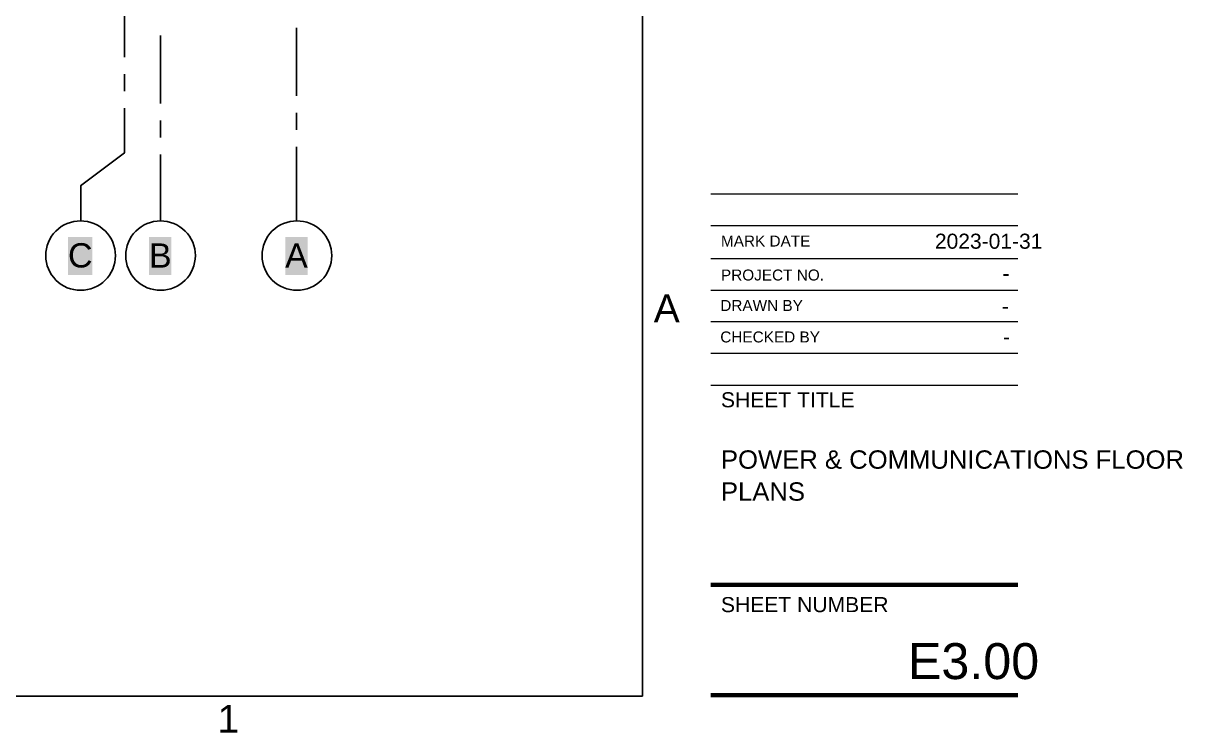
# Model space of a CAD drawing. Header units: inches. Extents: x -1841 to -80, y -100 to 1021.
# Drawn here: x -503 to -80.1, y -96.8 to 162 of the extents above; entities that cross this region are included whole.
import ezdxf

# ---------------------------------------------------------------- set-up
doc = ezdxf.new("R2010")
doc.units = ezdxf.units.IN
doc.header["$MEASUREMENT"] = 0
doc.layers.add('PDF_Geometry', color=7, linetype='Continuous', true_color=0x777777)
doc.layers.add('PDF_Solid Fills', color=7, linetype='Continuous', true_color=0xffffff)
doc.layers.add('PDF_Text', color=7, linetype='Continuous')
doc.styles.add('PDF Arial', font='arial.ttf')
doc.styles.add('PDF GillSansMT', font='arial.ttf')
doc.styles.add('PDF GillSansMTCondensed', font='arial.ttf')

msp = doc.modelspace()

# ---------------------------------------------------------------- linework, layer by layer
at = {"layer": 'PDF_Geometry', "color": 7, "lineweight": 9}
msp.add_lwpolyline([(-277.11, -83.44), (-1827.26, -83.44), (-277.11, -83.44), (-277.11, 1007.81), (-1827.26, 1007.81), (-277.11, 1007.81)], close=True, dxfattribs=at)
at = {"layer": 'PDF_Geometry', "color": 7, "lineweight": 25}
for points in [[(-466.07, 149.6), (-466.07, 174.33)], [(-452.87, 132.65), (-452.87, 157.47)], [(-403.31, 135.45), (-403.31, 160.26)], [(-466.07, 137.19), (-466.07, 143.39)], [(-482.12, 102.69), (-466.07, 114.69), (-466.07, 130.99)], [(-403.31, 123.04), (-403.31, 129.24)], [(-452.87, 120.24), (-452.87, 126.44)], [(-403.31, 89.86), (-403.31, 116.83)], [(-452.87, 89.88), (-452.87, 114.03)], [(-482.02, 102.71), (-482.02, 89.89)]]:
    msp.add_lwpolyline(points, dxfattribs=at)
at = {"layer": 'PDF_Geometry', "color": 7, "lineweight": 9}
for points in [[(-252.29, 99.72), (-140.28, 99.72)], [(-252.29, 88.22), (-140.28, 88.22)], [(-252.29, 76.14), (-140.28, 76.14)], [(-252.29, 64.64), (-140.28, 64.64)], [(-252.29, 53.14), (-140.28, 53.14)], [(-252.29, 41.64), (-140.28, 41.64)], [(-252.21, 29.98), (-140.28, 29.98)]]:
    msp.add_lwpolyline(points, dxfattribs=at)
at = {"layer": 'PDF_Geometry', "color": 7, "lineweight": 25}
for points in [[(-482.07, 89.88, 0.416782), (-494.73, 77.22, 0.414331), (-482.07, 64.56, 0.412791), (-469.33, 77.22, 0.415241)], [(-452.92, 89.87, 0.416707), (-465.58, 77.21, 0.414243), (-452.92, 64.56, 0.412789), (-440.18, 77.21, 0.415251)], [(-403.2, 89.88, 0.416711), (-415.86, 77.23, 0.414283), (-403.2, 64.57, 0.412927), (-390.45, 77.23, 0.415352)]]:
    msp.add_lwpolyline(points, format="xyb", close=True, dxfattribs=at)
at = {"layer": 'PDF_Geometry', "color": 7, "lineweight": 70}
for points in [[(-252.21, -42.82), (-140.28, -42.82)], [(-252.21, -83.03), (-140.28, -83.03)]]:
    msp.add_lwpolyline(points, dxfattribs=at)
at = {"layer": 'PDF_Solid Fills', "color": 7, "lineweight": 25, "transparency": 33554559}
for points in [[(-486.67, 84), (-477.73, 84), (-486.67, 70.18), (-477.73, 70.18)], [(-457.11, 84), (-448.92, 84), (-457.11, 70.18), (-448.92, 70.18)], [(-407.39, 84.01), (-399.2, 84.01), (-407.39, 70.2), (-399.2, 70.2)]]:
    msp.add_solid(points, dxfattribs=at)

# ---------------------------------------------------------------- texts
at = {"layer": 'PDF_Text', "color": 7, "attachment_point": 4}
for s, insert, char_height, style in [('2023-01-31', (-170.53, 82.43), 5.489, 'PDF GillSansMTCondensed'), ('MARK DATE', (-248.55, 82.52), 4.003, 'PDF Arial'), ('PROJECT NO.', (-248.55, 70.11), 4.0026, 'PDF Arial'), ('-', (-145.88, 70.77), 5.49, 'PDF GillSansMTCondensed'), ('A', (-273.03, 58.01), 10.14, 'PDF GillSansMTCondensed'), ('DRAWN BY', (-248.79, 59.02), 4.003, 'PDF Arial'), ('-', (-146.13, 58.77), 5.49, 'PDF GillSansMTCondensed'), ('CHECKED BY', (-248.79, 47.52), 4.003, 'PDF Arial'), ('-', (-145.71, 47.6), 5.49, 'PDF GillSansMTCondensed'), ('SHEET TITLE', (-248.55, 24.61), 5.5056, 'PDF GillSansMTCondensed'), ('POWER & COMMUNICATIONS FLOOR', (-248.55, 2.8), 6.695, 'PDF GillSansMTCondensed'), ('PLANS', (-248.55, -8.86), 6.695, 'PDF GillSansMTCondensed'), ('SHEET NUMBER', (-248.55, -50.09), 5.5056, 'PDF GillSansMTCondensed'), ('E3.00', (-180.38, -70.75), 13.116, 'PDF GillSansMT'), ('1', (-432.12, -91.73), 10.14, 'PDF GillSansMTCondensed')]:
    msp.add_mtext(s, dxfattribs=dict(at, insert=insert, char_height=char_height, style=style))
at = {"layer": 'PDF_Text', "color": 7, "lineweight": 25, "char_height": 8.87, "attachment_point": 4, "style": 'PDF Arial'}
for s, insert in [('C', (-486.64, 77.25)), ('B', (-457.11, 77.25)), ('A', (-407.47, 77.25))]:
    msp.add_mtext(s, dxfattribs=dict(at, insert=insert))

doc.saveas('drawing.dxf')
